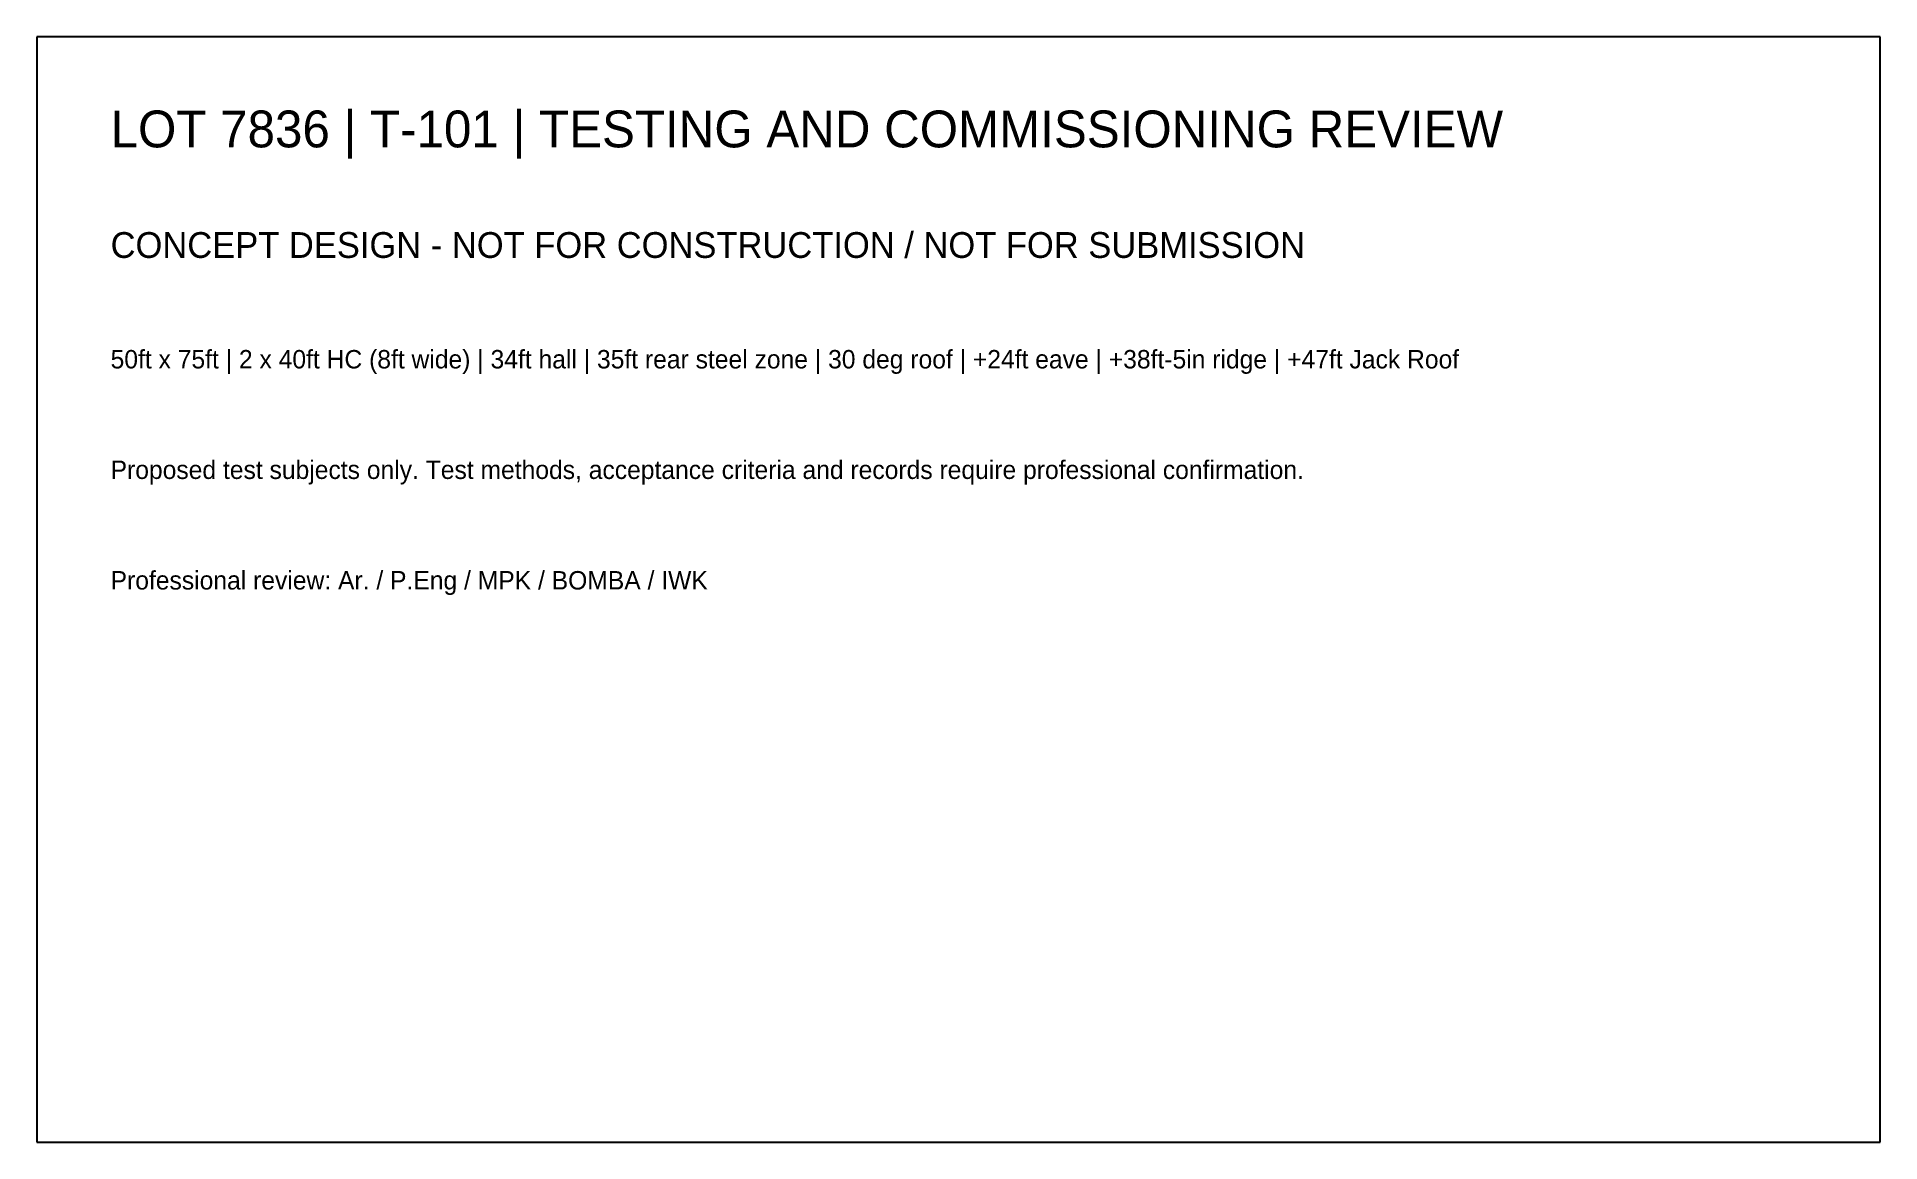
# Model space of a CAD drawing. Extents: x 0 to 500, y 0 to 300.
import ezdxf

# ---------------------------------------------------------------- set-up
doc = ezdxf.new("R2010")
doc.units = 0

msp = doc.modelspace()

# ---------------------------------------------------------------- linework, layer by layer
at = {"layer": 'OUTLINE'}
for p, q in [((500, 300), (0, 300)), ((0, 300), (0, 0)), ((500, 0), (500, 300)), ((0, 0), (500, 0))]:
    msp.add_line(p, q, dxfattribs=at)

# ---------------------------------------------------------------- texts
at = {"layer": 'TEXT'}
for s, height, p in [('LOT 7836 | T-101 | TESTING AND COMMISSIONING REVIEW', 10, (20, 270)), ('CONCEPT DESIGN - NOT FOR CONSTRUCTION / NOT FOR SUBMISSION', 7, (20, 240)), ('50ft x 75ft | 2 x 40ft HC (8ft wide) | 34ft hall | 35ft rear steel zone | 30 deg roof | +24ft eave | +38ft-5in ridge | +47ft Jack Roof', 5, (20, 210)), ('Proposed test subjects only. Test methods, acceptance criteria and records require professional confirmation.', 5, (20, 180)), ('Professional review: Ar. / P.Eng / MPK / BOMBA / IWK', 5, (20, 150))]:
    msp.add_text(s, height=height, dxfattribs=at).set_placement(p)

doc.saveas('drawing.dxf')
